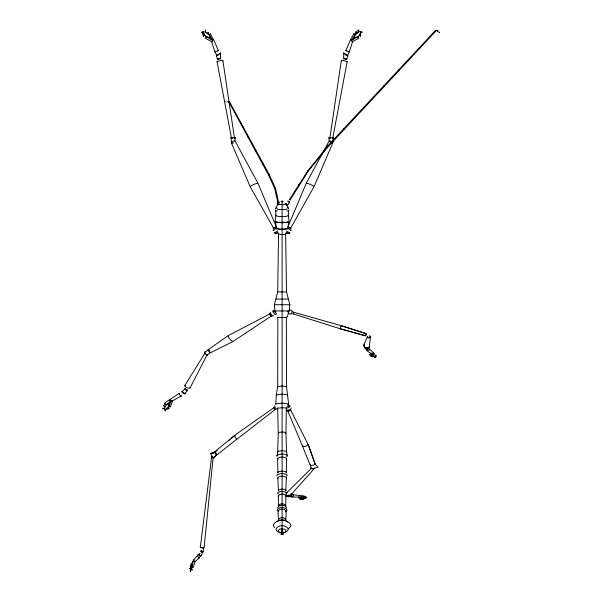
<?xml version="1.0" encoding="UTF-8"?>
<svg xmlns="http://www.w3.org/2000/svg" width="602" height="602" viewBox="0 0 602 602"><rect width="100%" height="100%" fill="white"/><g stroke="black" fill="none" stroke-linecap="round" stroke-linejoin="round"><path stroke-width="0.9" d="M201.286 555.277C201.008 558.393 197.418 553.268 200.075 553.381M190.744 570.839L190.578 571.9L190.247 570.433L191.842 567.295L193.46 560.169L198.126 554.758L199.074 554.818M228.075 101.828L228.166 101.768M220.505 58.876L220.475 52.953L216.276 55.768L217.608 59.515M285.807 519.789C285.581 516.26 288.125 508.607 282.105 509.066C276.085 508.607 278.621 516.26 278.402 519.789C279.358 516.998 284.851 516.998 285.807 519.789L285.679 520.316M285.679 506.169L285.935 495.973C284.746 493.384 279.456 493.384 278.267 495.973L278.53 506.169M285.641 233.93L286.507 291.925L289.855 304.732L289.238 310.925L274.963 310.925L274.346 304.732L277.695 291.925L278.568 233.93M286.356 407.72L285.98 433.064L286.507 451.944L287.387 455.834L286.68 456.715M288.493 210.384L288.358 215.471L289.156 221.446L287.086 222.394L282.105 222.793L277.116 222.394L275.054 221.446L275.844 215.471L275.716 210.384M311.701 468.145C311.836 469.432 314.432 469.236 314.568 468.01M285.807 490.999L286.356 477.521C284.069 475.708 280.133 475.708 277.846 477.521L278.402 490.999M275.641 222.085L276.228 228.783L282.105 229.64L287.974 228.783L288.569 222.085M366.182 333.839L365.331 335.841L365.888 334.9M298.983 498.185L299.277 498.749L301.775 499.314L303.995 498.84L303.897 498.351L301.459 497.719L301.775 499.314L299.947 498.862M275.806 404.205L276.288 395.062L277.695 386.522L277.846 317.111M367.483 336.51L363.661 345.307C363.661 347.685 367.852 349.107 369.289 347.211L370.388 337.255M369.289 347.211L369.176 346.308M211.663 456.527L200.278 547.542L202.859 548.129L204.078 548.076L213.093 457.813M199.744 556.76L199.42 557.768L195.229 561.478L193.611 560.718L191.195 564.277L190.134 568.679L190.902 568.724L191.835 565.872M201.482 550.853L200.677 551.093L201.647 551.899L203.055 551.989L203.506 548.414M211.287 456.587L212.98 456.948M231.537 142.238L230.905 137.805L235.322 137.745L235.006 140.883L257.904 183.143L276.13 226.427M227.082 102.054L227.067 101.437M193.611 560.718C191.338 561.756 191.707 570.199 193.377 567.393M329.888 138.129L341.319 60.599L343.486 60.478L347.173 61.585L332.688 138.43M287.485 312.002L287.605 311.58M292.384 311.633C289.472 306.305 285.468 315.967 291.601 313.642M288.117 227.285L290.488 228.482L314.124 186.5L332.996 142.471L333.305 137.805L328.805 137.835L329.204 140.883L306.305 183.143L288.08 226.427M236.789 439.189L216.539 455.217L216.11 454.939L214.718 451.846L234.622 435.366L274.173 407.501M281.465 533.801C280.208 536.924 282.421 529.971 282.105 528.722L284.844 529.339L285.852 530.294L285.461 531.905L284.039 532.687M216.539 455.217L216.524 454.841L213.371 458.152L211.641 455.789L210.662 453.509L214.967 452.486M354.375 34.547L354.811 35.277L359.025 31.944L358.559 30.1L359.025 31.695L356.429 33.118L354.811 34.781L354.224 38.204L354.811 34.781L353.938 33.637L350.68 39.311L345.872 50.538L346.383 50.944M276.995 456.293L277.695 451.944L278.229 433.064L277.695 408.043M285.762 511.677L285.89 511.143M201.211 555.932L202.678 552.335L202.573 551.229M289.411 311.068L289.487 310.241M293.844 312.671L293.889 312.137L293.294 313.905M200.278 547.542L200.699 547.436M203.867 35.781L203.431 36.263L204.304 34.623L203.423 31.823L202.001 32.26L203.423 31.823M212.032 41.869L205.387 38.28L206.268 36.639L209.985 37.715L212.656 40.462L211.776 42.102L214.854 51.84L217.104 55.775M205.177 31.944L205.651 30.1L205.177 31.944L209.398 35.277L210.151 33.945M193.603 566.572L194.928 561.636M278.402 505.703C279.546 503.204 284.656 503.204 285.807 505.703M285.807 496.454L285.935 495.973M286.356 508.028L286.507 507.471C285.145 504.491 279.065 504.491 277.695 507.471L277.846 508.028M360.779 31.823L359.898 34.623L357.942 37.136L359.898 35.119L360.779 31.823L362.261 32.252L360.779 31.981M164.775 406.44L164.256 408.698L162.397 408.517L162.946 408.329M201.211 555.27L200.82 555.879M169.561 404.153L167.567 407.878L164.858 409.646L165.648 410.857L164.858 409.646M164.858 409.947L167.567 408.848L169.004 406.817L170.945 400.879L172.375 400.924L181.435 395.883M168.989 403.475L169.004 406.817L170.441 406.862L172.541 400.593M270.02 313.815L227.97 335.743L208.059 349.822L208.367 350.815L210.354 352.825L232.726 341.658L271.479 315.975M271.254 315.93L269.794 313.77M278.267 490.6L279.396 489.516L282.105 489.072L284.814 489.516L285.935 490.6M286.356 478.432L286.507 477.973M371.615 354.533L371.103 356.083L372.773 356.67L372.059 355.082M375.264 356.768L375.535 357.325L373.97 356.933L374.226 356.166M346.451 59.666L347.933 55.768L343.727 52.953L343.704 58.876M435.637 31.296L435.336 30.597L435.6 31.334L328.466 146.309L308.495 170.78L308.073 170.614L327.902 145.759L435.336 30.597M179.682 393.58C178.2 393.068 180.532 396.101 181.39 395.996M184.799 393.46L183.181 392.15M288.667 312.558L286.951 317.472L277.259 317.472M164.256 408.698L166.227 404.845L170.945 400.879L169.35 399.954L179.14 393.384M208.939 349.785L204.379 352.23L204.529 352.922L207.171 355.33L210.301 352.396M207.329 355.293L207.329 354.917M290.405 409.623L308.314 444.81L315.064 463.931C314.236 465.105 310.948 466.279 310.293 464.955M276.815 455.834L276.995 455.375C279.915 453.539 284.294 453.539 287.214 455.375L287.387 455.834M277.846 472.939L277.695 458.491L278.989 457.452L282.105 457.023L285.22 457.452L286.507 458.491L286.356 472.939M277.695 472.555L278.989 471.517L282.105 471.08L285.22 471.517L286.507 472.555M286.356 458.874L286.507 458.491M289.035 209.842L288.155 211.151L286.928 210.805M185.461 388.561L181.774 391.782L182.91 393.211L184.882 393.919L187.531 389.983M184.882 393.919L184.724 393.339M205.026 352.975L184.746 385.656C185.145 387.492 188.298 388.433 190.044 387.966L206.937 355.097M190.044 387.966L190.044 387.462M271.479 316.359L269.245 313.634L269.779 313.928M277.846 203.739L275.671 208.691L275.889 208.375M204.665 353.065L206.012 354.157M208.533 32.282L207.78 33.607L208.006 33.238M213.409 39.627L210.271 33.637M286.356 452.268L286.356 451.628L285.22 451.071L282.105 450.71L278.989 451.071L277.846 451.628L277.846 452.268M347.512 55.753L349.356 51.84L352.426 42.102L350.71 39.423M286.01 494.671C287.32 496.304 291.917 495.755 291.233 493.219M170.516 399.841C168.53 399.653 161.584 404.454 166.227 404.845L168.981 403.649L170.945 400.879M314.349 463.585L318.097 467.129L313.589 468.604L311.354 468.657L310.986 468.108M293.34 312.28L292.881 313.785L339.995 328.7L365.316 335.758L339.995 328.7L340.484 326.946L341.477 325.885M273.985 407.419L274.52 408.833M220.55 52.991L219.482 53.962M276.085 227.285L273.722 228.482L250.078 186.5L231.213 142.471C231.778 141.763 234.953 140.251 234.735 141.124M352.17 41.869L358.815 38.28L357.942 36.639L351.553 40.462L354.811 34.781M209.835 34.547L209.398 35.277M365.136 347.55L365.753 348.693M206.268 36.639L206.268 37.136L204.304 34.623L206.268 36.639L212.656 40.462L213.499 39.296L218.338 50.538L217.826 50.944M216.69 55.753L219.113 54.677M363.661 345.307L364.293 344.66M363.992 345.337L364.594 344.908M289.494 199.54L308.156 170.306L308.517 170.742L290.179 199.879L289.517 199.465L290.179 199.879M287.568 205.282L289.622 202.031M202.678 552.335C201.805 553.351 200.443 550.981 201.407 550.348M198.126 554.758C197.366 555.684 197.998 558.43 199.42 557.768M301.948 496.221C306.395 494.784 305.793 499.171 301.459 497.816L300.797 498.855L300.127 497.192L291.594 496.989L290.736 496.417M369.914 354.54L370.064 355.436L371.103 356.083L369.681 354.247L370.704 353.652M231.522 138.43L217.036 61.585L220.716 60.478L222.89 60.599L234.471 138.046M222.89 60.599L222.499 60.915M276.062 215.162L276.062 215.779L277.68 216.314L282.105 216.667L286.529 216.314L288.147 215.779L288.147 215.162M286.507 203.958L283.241 204.77L278.29 204.379M276.401 227.722L276.988 228.579L280.577 229.099L285.055 228.986L287.809 228.308M276.025 228.482L276.837 227.902M288.554 495.047L288.117 495.491M235.405 137.835L234.261 138.174M333.38 137.903L332.71 138.159M257.769 183.301C256.527 183.053 250.191 185.785 250.605 186.477M347.173 61.585L346.316 61.788M291.202 494.468L314.455 468.431M329.685 137.978L330.122 137.866M213.371 458.152L216.487 454.811L213.379 457.859M346.601 59.643L343.9 58.8M351.553 40.462L354.224 37.715L357.942 36.639M287.508 410.496C286.687 412.114 292.331 410.383 290.457 409.623M289.163 495.228L287.605 496.025L285.596 495.581M286.356 317.111L286.507 386.522L288.621 403.987L287.748 404.416M286.356 386.672L282.105 385.942L277.846 386.672M275.581 403.987L282.105 403.122L288.621 403.987M287.718 395.258C285.604 393.783 278.598 393.783 276.484 395.258M286.048 493.422L311.806 467.935M292.384 311.121L291.27 313.966M302.934 445.743L302.55 446.278L310.211 465.173M286.845 208.239L288.08 207.675M286.085 494.189L286.544 492.805C284.159 490.908 280.05 490.908 277.657 492.805L278.116 494.189M345.872 50.538L349.356 51.84L348.844 51.87M217.217 450.296L215.095 452.079L210.662 453.509M228.527 440.792L229.941 439.603M231.356 438.414L234.178 436.044M286.68 476.287L287.214 474.948C284.294 473.112 279.915 473.112 276.995 474.948L276.995 475.866M275.159 409.503L236.767 439.355L235.171 437.21L234.885 435.449M277.146 521.422C280.096 519.217 285.243 519.12 287.636 522.175M288.335 528.722L290.615 526.562L290.916 525.313C288.644 518.661 275.565 518.661 273.293 525.313L274.474 527.721M364.556 345.992C363.111 347.437 366.641 348.769 367.687 347.708M365.151 347.279C363.172 349.22 369.696 350.484 368.153 347.903M285.461 433.606L285.98 433.064L285.461 432.514L283.106 432.003L279.358 432.289L278.357 432.778L278.357 433.342M370.268 337.444L369.44 337.684M220.595 58.695C221.258 57.732 215.892 59.222 217.608 59.485M201.948 32.252L203.431 36.263M285.657 511.76L287.124 510.037C285.566 506.636 278.636 506.636 277.078 510.037L278.553 511.76M355.669 32.282L358.559 30.1M191.647 563.57C190.262 563.525 191.684 565.082 192.407 563.525M277.281 210.805L276.055 211.151L275.174 209.842M355.556 31.966L356.429 33.607L356.203 33.238M290.036 410.248L288.298 410.782M184.746 385.656L185.461 385.461M291.564 495.062L292.617 494.739L301.03 495.589L301.617 496.266L300.127 497.192L301.459 497.816M289.524 496.311L288.049 496.304M193.535 560.048L194.062 560.01M190.518 565.248L190.465 565.978L192 566.076M164.624 403.919L165.399 403.776M303.897 498.351L302.972 499.058L303.995 498.84M277.8 233.094L277.59 233.192M217.758 59.417L220.309 58.8M278.5 233.283C277.266 235.043 286.943 235.043 285.702 233.283M283.835 532.996L284.242 532.484L282.737 532.093L282.105 528.722L279.358 529.339L278.357 530.294L278.749 531.905L280.163 532.687M285.19 532.115L287.447 530.874L288.275 529.188C286.68 524.53 277.53 524.53 275.934 529.188L276.762 530.874L279.019 532.115M365.143 333.801C367.175 332.801 367.175 336.149 365.151 335.058M276.408 228.429L272.924 230.325L273.737 230.265M277.657 231.078L274.166 232.974L274.979 232.914M278.034 232.221L275.197 233.681L276.732 233.222M286.951 492.714L287.59 492.481M275.859 226.954L273.157 228.346L273.684 228.308M181.774 391.782L182.188 391.736M277.078 408.322C278.53 407.697 288.328 407.328 286.605 408.841M287.237 406.674L289.524 405.575L287.914 405.5M281.465 533.154L283.504 533.079M231.958 138.189L232.635 138.024M299.382 495.717L300.661 495.536M300.127 497.192L304.695 498.193L306.207 497.049L304.815 496.537M214.154 452.727L211.031 453.84M286.718 222.048L287.748 221.792M204.379 352.23L205.094 352.433M214.718 451.846L215.14 452.125M287.47 495.807L286.221 495.762M286.838 407.998C288.907 408.269 292.369 405.116 288.328 405.861M332.078 143.268L332.522 143.103L330.611 142.832M208.059 349.822L208.608 350.063M304.695 498.193L306.546 497.937L306.004 497.613M373.97 356.933L375.987 356.971L376.054 355.948M286.65 209.556L277.552 209.556M374.933 354.728C378.259 356.113 373.759 357.596 372.758 355.157L371.005 355.391L372.623 354.209L373.135 352.667C377.702 357.121 365.798 351.485 366.505 349.438M366.776 347.693L365.692 347.632M291.594 496.989C292.835 497.244 294.453 494.949 292.617 494.739M285.363 222.243L278.846 222.243M282.105 201.076C278.538 202.152 285.672 202.152 282.105 201.076L282.105 532.966M281.465 532.093L280.118 532.356L280.118 532.883M164.211 405.455L163.383 405.71L165.038 406.531M203.393 547.76L202.287 547.466M276.13 207.675L277.364 208.239M277.695 291.925L286.507 291.925M276.115 299.066L288.095 299.066M274.346 304.732L289.855 304.732M233.599 142.832L231.68 143.103L232.124 143.268M346.601 59.485C348.31 59.222 342.952 57.732 343.607 58.695M218.338 50.538L215.087 51.907M191.195 564.277L192.73 564.375M190.247 570.433L190.729 570.463M201.497 547.489L201.986 547.549M368.048 348.513L369.538 349.092L374.173 353.306M282.737 533.801C284.407 535.231 281.412 535.404 282.737 532.093M307.471 444.411L308.216 444.607M329.949 138.174L328.805 137.835M372.931 356.188L371.615 356.218L372.773 356.67M299.277 497.26L298.396 496.936M286.063 410.195C287.515 410.436 291.835 409.691 291.052 408.005M302.069 495.973L303.574 496.221M313.604 186.477C314.515 185.973 306.049 182.346 306.832 183.565M231.499 138.159L230.829 137.903M369.282 335.75C372.977 336.631 367.799 339.934 367.513 336.729M290.518 228.308L291.052 228.346L287.974 226.834M290.473 230.265L291.285 230.325L287.794 228.429M289.223 232.914L290.036 232.974L286.544 231.078M345.096 54.677L347.467 55.67M169.433 405.951L169.004 405.846L169.004 406.817M217.427 61.765L217.036 61.585M285.22 203.363L286.356 203.739M276.453 221.792L277.492 222.048M185.348 388.629C182.79 388.305 188.193 392.165 187.523 390.126M187.207 390.269L185.138 388.847M293.513 312.19L341.357 325.735L366.197 333.681L341.357 325.735M287.47 233.222L289.028 233.666L286.168 232.221M286.62 233.109C287.718 233.681 285.574 232.635 286.62 233.192M367.07 350.176L369.417 350.296L369.538 349.092M190.902 568.724L189.758 568.333L190.134 568.679M205.177 31.695L207.78 33.118L209.398 34.781L212.656 40.462M275.362 311.761L275.821 312.303L275.362 311.806M276.476 313.898L273.805 310.632L275.596 312.31M270.576 312.197C268.816 312.032 273.918 318.067 273.323 315.553M341.71 60.915L341.319 60.599M170.178 406.222L170.659 406.666M168.741 408.254L169.162 408.811L167.567 408.848L167.567 407.878M332.74 142.192L329.286 140.793L329.475 141.124M274.881 405.71C273.887 405.816 276.438 410.474 276.769 409.187M200.421 555.857L199.766 554.841M228.602 336.142C226.683 335.51 232.018 342.184 232.726 341.266M344.728 53.962L343.659 52.991M273.421 311.068C270.975 309.609 275.498 316.035 275.987 314.53M364.481 346.21L364.052 345.781M202.663 551.364L203.07 551.861M369.891 336.345L370.32 336.804M368.003 337.203L367.566 336.744M371.87 353.81L371.299 353.065M209.917 351.282L209.203 350.492M275.438 188.208L274.715 188.501L277.695 201.911L278.169 202.182L278.463 201.73L275.475 188.291L269.207 174.572L229.648 102.137L229.354 102.754L268.522 174.971L274.745 188.592L275.475 188.291M190.954 569.357L192.256 570.207L192.489 569.454M216.509 453.509L215.99 452.787M229.354 102.754L229.904 102.235M274.098 407.825L273.654 407.351L275.001 409.691M360.342 35.781L360.779 36.263L359.898 34.623L359.898 35.119M288.32 208.375L288.539 208.691L286.845 204.748M354.194 34.216L353.938 33.637M315.064 463.931L308.314 444.81L305.432 446.413L302.648 446.473L287.628 410.617M291.157 494.912C291.669 496.492 288.531 497.651 287.771 496.236M278.463 201.73L277.695 201.911M277.695 458.491L277.846 458.874M277.695 477.973L277.846 478.432M203.423 31.981L204.304 35.119M278.267 495.973L278.402 496.454M278.312 511.143L278.44 511.677M304.725 497.673L304.883 498.471M209.398 34.781L209.985 38.204L209.985 37.715M374.504 356.851L372.623 354.209L372.758 355.157M310.557 465.03L310.865 468.341M225.201 101.768L225.11 101.828M278.034 205.019A1.069 0.993 -12.6 0 1 277.876 203.446M289.246 201.407A1.069 0.414 32.2 0 1 289.389 202.174A1.069 0.414 32.2 0 1 288.019 201.489A1.069 0.414 32.2 0 1 288.11 200.842M287.5 205.004A1.069 0.414 32.2 0 1 287.32 205.432A1.069 0.414 32.2 0 1 286.304 205.034M285.724 204.364A1.069 0.414 32.2 0 1 285.717 204.236M327.879 145.789L328.466 146.309L327.902 145.759M343.915 128.595L344.502 129.114L343.938 128.557M363.879 107.186L364.466 107.705L363.879 107.186M383.482 86.161L384.068 86.68L383.504 86.124M398.757 69.779L399.337 70.299L398.772 69.749M436.48 30.544C436.759 31.74 436.999 29.28 436.48 30.544M228.557 102.009L228.85 101.61L228.557 102.009M276.205 195.003L276.965 195.198L276.205 195.003M242.561 126.947C243.005 128.286 243.705 125.923 242.561 126.947M248.152 137.233C248.588 138.58 249.303 136.195 248.152 137.233M255.323 150.447C255.76 151.779 256.49 149.424 255.323 150.447M262.63 163.894C263.051 165.241 263.796 162.849 262.63 163.894M268.492 174.7C268.928 176.032 269.658 173.677 268.492 174.7M436.992 30.762L437.549 30.326L436.992 30.762M437.737 31.454L438.264 30.988L437.767 31.379M439.039 32.666L439.573 32.207L439.076 32.598M298.705 184.859L299.344 185.311L298.75 184.844M277.695 203.521A1.069 0.993 -12.6 0 0 279.336 202.663A1.069 0.993 -12.6 0 0 277.77 201.79A1.069 0.993 -12.6 0 0 277.695 203.521"/></g></svg>
